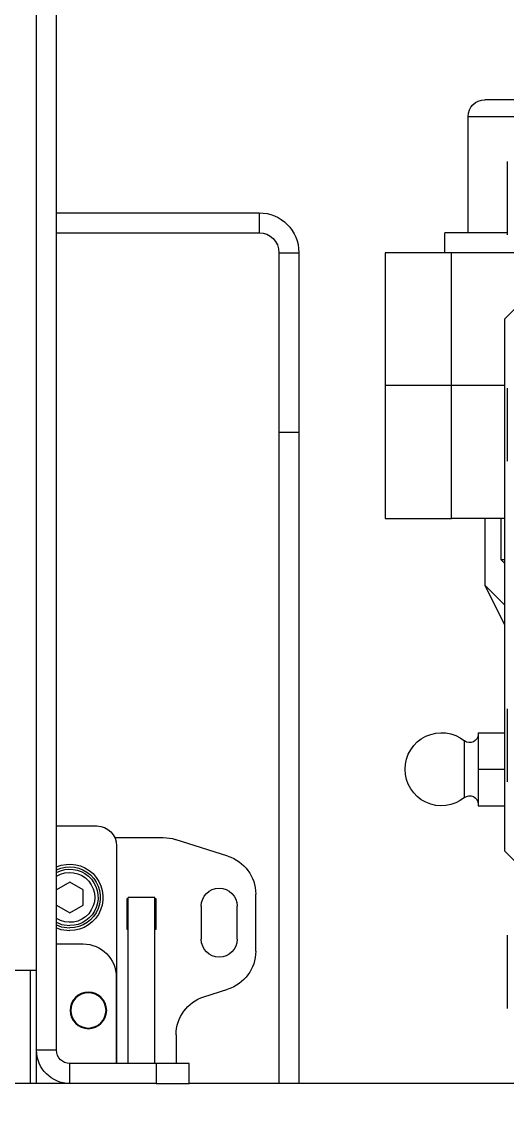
# Model space of a CAD drawing. Header units: millimetres. Extents: x 6622 to 532820, y 3370 to 359312.
# Drawn here: x 462925.3 to 462998.4, y 346558.9 to 346722.4 of the extents above; entities that cross this region are included whole.
import ezdxf

# ---------------------------------------------------------------- set-up
doc = ezdxf.new("R2010")
doc.units = ezdxf.units.MM

# ---------------------------------------------------------------- blocks, each defined once
blk = doc.blocks.new('A$C3E973D8C')
at = {"color": 2, "linetype": 'Continuous', "lineweight": 25}
for p, q in [((2069.5, 319.55), (2069.5, 579.55)), ((2072.5, 319.55), (2072.5, 579.55)), ((1986, 462.55), (2005, 462.55)), ((2007.5, 460.05), (1992, 460.05)), ((2007.5, 442.55), (2007.5, 460.05)), ((2001.6, 453.25), (2001.6, 447.75)), ((2001.6, 447.75), (2001.6, 442.25)), ((2039, 445.55), (2039, 442.55)), ((2069.5, 445.55), (2039, 445.55)), ((2001.6, 442.55), (2011, 442.55)), ((2011, 439.55), (2011, 442.55)), ((2069.5, 442.55), (2039, 442.55)), ((2002, 429.55), (1992, 439.55)), ((1992, 439.55), (2010, 439.55)), ((2010, 419.55), (2010, 439.55)), ((2010, 439.55), (2020, 439.55)), ((2020, 439.55), (2020, 419.55)), ((2036, 439.55), (2033, 439.55)), ((2033, 439.55), (2033, 412.48)), ((2036, 439.55), (2036, 412.48)), ((2002, 429.55), (2002, 349.55)), ((2001.6, 419.16), (2001.6, 409.77)), ((2002, 419.55), (2010, 419.55)), ((2010, 399.55), (2010, 419.55)), ((2010, 419.55), (2020, 419.55)), ((2020, 419.55), (2020, 399.55)), ((2033, 412.48), (2036, 412.48)), ((2033, 412.48), (2033, 314.55)), ((2036, 412.48), (2036, 314.55)), ((2001.6, 409.77), (2001.6, 408.16)), ((2002, 399.55), (2010, 399.55)), ((2002.5, 393.35), (2002.5, 399.55)), ((2005, 399.55), (2005, 389.55)), ((2020, 399.55), (2010, 399.55)), ((2002, 392.85), (2002.5, 393.35)), ((2002, 393.35), (2002.5, 393.35)), ((2005, 389.55), (2002, 386.55)), ((2005, 389.55), (2002, 383.55)), ((2001.6, 370.94), (2001.6, 359.94)), ((2006, 367.33), (2002, 367.33)), ((2006, 367.33), (2006, 361.83)), ((2008.04, 361.83), (2008.04, 366.11)), ((2006, 361.83), (2002, 361.83)), ((2006, 361.83), (2006, 356.33)), ((2008.04, 357.56), (2008.04, 361.83)), ((2006, 356.33), (2002, 356.33)), ((2069.5, 353.3), (2063.45, 353.3)), ((2060.72, 351.55), (2053.42, 351.55)), ((2043.7, 348.77), (2051.62, 351.27)), ((2060.45, 350.3), (2060.45, 317.55)), ((1992, 339.55), (2002, 349.55)), ((2065.5, 343.7), (2067.5, 344.86)), ((2065.5, 341.4), (2065.5, 343.7)), ((2067.5, 344.86), (2069.5, 343.7)), ((2039.5, 334.45), (2039.5, 343.05)), ((2054.5, 342.35), (2054.7, 342.35)), ((2054.5, 337.75), (2054.5, 342.35)), ((2054.7, 342.55), (2058.7, 342.55)), ((2054.7, 317.55), (2054.7, 342.55)), ((2058.7, 317.55), (2058.7, 342.55)), ((2058.7, 342.35), (2058.9, 342.35)), ((2058.9, 342.35), (2058.9, 337.75)), ((2042.3, 336.25), (2042.3, 341.25)), ((2047.7, 341.25), (2047.7, 336.25)), ((2067.5, 340.24), (2065.5, 341.4)), ((2069.5, 341.4), (2067.5, 340.24)), ((2001.6, 336.85), (2001.6, 325.85)), ((2054.7, 337.75), (2054.5, 337.75)), ((2058.9, 337.75), (2058.7, 337.75)), ((2069.5, 335.55), (2065.5, 335.55)), ((2060.5, 330.55), (2060.5, 317.55)), ((2072.5, 331.55), (2089.74, 331.55)), ((2073.5, 331.55), (2073.5, 314.55)), ((2047.3, 327.59), (2043.7, 328.73)), ((2051.5, 321.87), (2051.5, 317.55)), ((2069.5, 319.55), (2072.5, 319.55)), ((2072.5, 314.55), (2072.5, 319.55)), ((2049.5, 314.55), (2049.5, 317.55)), ((2049.5, 317.55), (2054.5, 317.55)), ((2054.5, 317.55), (2054.5, 314.55)), ((2054.5, 317.55), (2067.5, 317.55)), ((2067.5, 314.55), (2067.5, 317.55)), ((1994.75, 314.55), (2049.5, 314.55)), ((2054.5, 314.55), (2049.5, 314.55)), ((2054.5, 314.55), (2067.5, 314.55)), ((2067.5, 314.55), (2078.58, 314.55))]:
    blk.add_line(p, q, dxfattribs=at)
at = {"color": 2, "linetype": 'Continuous', "lineweight": 25, "flags": 128}
for points in [[(2069.5, 338.8), (2068.75, 338.49), (2067.5, 338.3)], [(2069.5, 338.41), (2068.8, 338.14), (2067.5, 337.95)], [(2069.5, 337.97), (2068.85, 337.74), (2067.5, 337.55)]]:
    blk.add_lwpolyline(points, dxfattribs=at)
at = {"color": 2, "linetype": 'Continuous', "lineweight": 25}
for centre, radius in [((2188.31, 254.69), 125), ((2064.7, 325.55), 2.75), ((2064.7, 325.55), 2.65)]:
    blk.add_circle(centre, radius, dxfattribs=at)
for centre, radius, start, end in [((2005, 460.05), 2.5, 0, 90), ((2039, 439.55), 6, 90, 180), ((2039, 439.55), 3, 90, 180), ((2007.25, 367.08), 1.25, 180, 309.0228), ((2011.5, 361.83), 5.5, 0, 129.0228), ((2011.5, 361.83), 5.5, 230.9772, 0), ((2007.25, 356.59), 1.25, 50.9772, 180), ((2063.45, 350.3), 3, 90, 180), ((2053.42, 345.55), 6, 90, 107.5045), ((2045.5, 343.05), 6, 107.5045, 180), ((2067.5, 342.55), 5, 66.4218, 270), ((2067.5, 342.55), 4.6, 64.2285, 270), ((2067.5, 342.55), 4.25, 61.9275, 270), ((2067.5, 342.55), 3.75, 57.769, 302.231), ((2045, 341.25), 2.7, 0, 180), ((2045, 336.25), 2.7, 180, 0), ((2065.5, 330.55), 5, 90, 180), ((2045.5, 334.45), 6, 180, 252.4955), ((2045.5, 321.87), 6, 0, 72.4955), ((2067.5, 319.55), 5, 270, 0), ((2067.5, 319.55), 2, 270, 0)]:
    blk.add_arc(centre, radius, start, end, dxfattribs=at)

msp = doc.modelspace()

# ---------------------------------------------------------------- block references
at = {"extrusion": (0, 0, -1), "zscale": -1}
msp.add_blockref('A$C3E973D8C', (-465000, 346248.121), dxfattribs=at)

doc.saveas('drawing.dxf')
